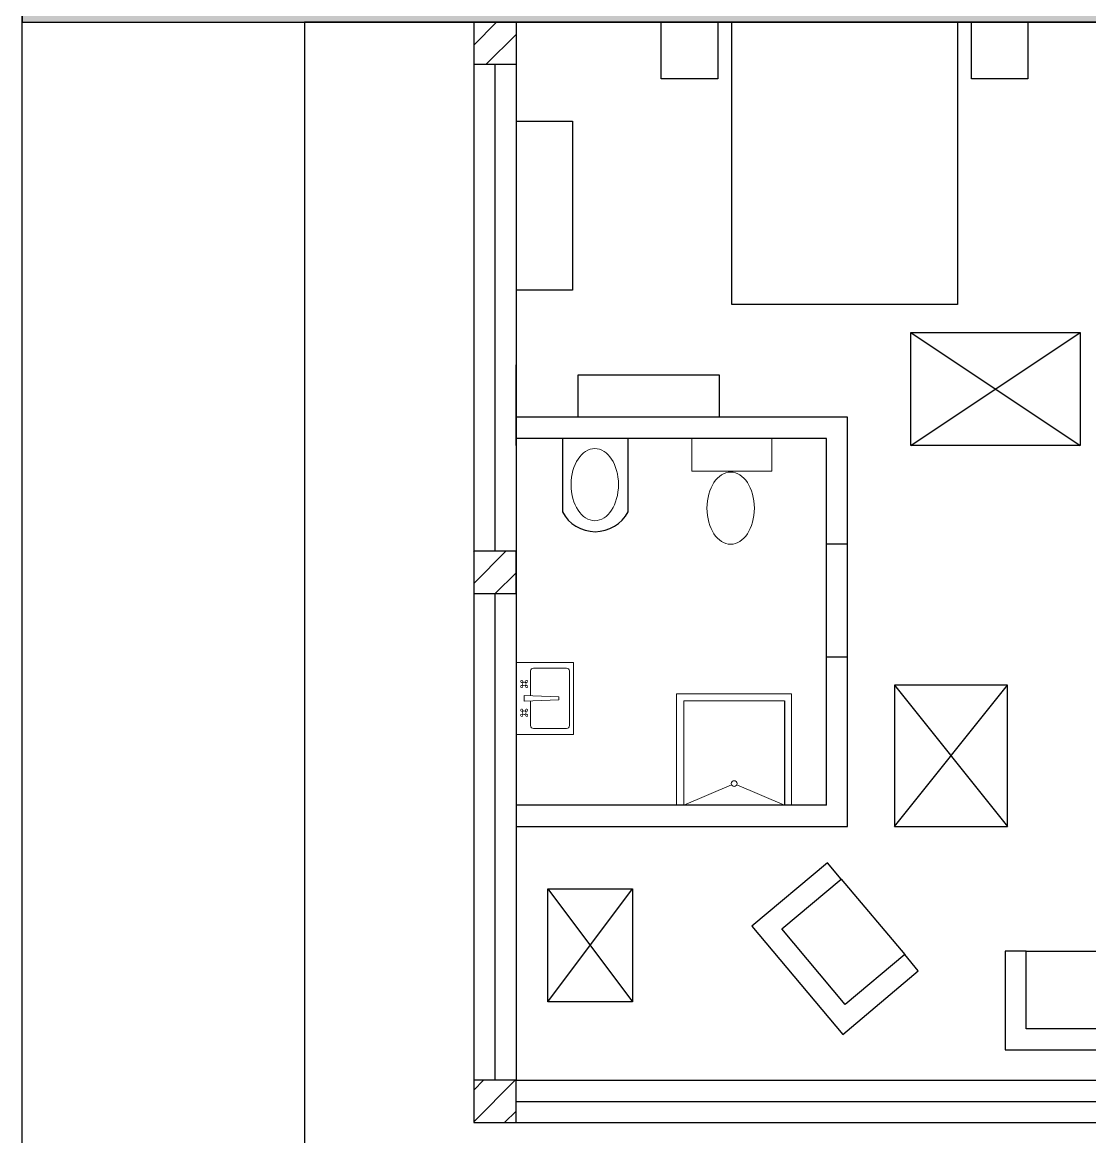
# Model space of a CAD drawing. Header units: centimetres. Extents: x -3096 to 13885, y -3131 to 5891.
# Drawn here: x 2004 to 2761, y 3728 to 4518 of the extents above; entities that cross this region are included whole.
import ezdxf

# ---------------------------------------------------------------- set-up
doc = ezdxf.new("R2010")
doc.units = ezdxf.units.CM

msp = doc.modelspace()

# ---------------------------------------------------------------- hatches: boundary and pattern name
at = {"transparency": 33554508}
h = msp.add_hatch(dxfattribs=at)
h.set_pattern_fill('GOST_WOOD', color=256, scale=2.9)
h.paths.add_polyline_path([(2004.42, 4578.3), (2004.42, 4518.3), (2442.31, 4518.3), (2442.31, 4578.3)])
h.paths.add_polyline_path([(2442.31, 4578.3), (2442.31, 4518.3), (2854.42, 4518.3), (2904.42, 4518.3), (3004.42, 4518.3), (3154.42, 4518.3), (3234.42, 4518.3), (3234.42, 4578.3)])
h.paths.add_polyline_path([(3484.5, 4518.3), (3484.5, 4578.3), (3334.42, 4578.3), (3334.42, 4518.3)])
h.paths.add_polyline_path([(4004.42, 4518.3), (4004.42, 4578.3), (3484.5, 4578.3), (3484.5, 4518.3)])
h = msp.add_hatch(dxfattribs=at)
h.set_pattern_fill('ANSI31', color=256, scale=5)
h.paths.add_polyline_path([(2354.42, 4143.3), (2324.42, 4143.3), (2324.42, 4113.3), (2354.42, 4113.3)])
h.paths.add_polyline_path([(2354.42, 4518.3), (2324.42, 4518.3), (2324.42, 4488.3), (2354.42, 4488.3)])
h = msp.add_hatch(dxfattribs=at)
h.set_pattern_fill('ANSI31', color=256, scale=5)
h.paths.add_polyline_path([(2354.42, 3768.3), (2324.42, 3768.3), (2324.42, 3738.3), (2354.42, 3738.3)])

# ---------------------------------------------------------------- linework, layer by layer
for p, q in [((2004.42, 3318.3), (2004.42, 5318.3)), ((2004.42, 5318.3), (2004.42, 4518.3)), ((2004.42, 4518.3), (2004.42, 4578.3)), ((2004.42, 4518.3), (4004.42, 4518.3)), ((2354.42, 4518.3), (2204.42, 4518.3)), ((2204.42, 4518.3), (2204.42, 3563.29)), ((2354.42, 4518.3), (2324.42, 4518.3)), ((2854.42, 4518.3), (2354.42, 4518.3)), ((2354.42, 4518.3), (2354.42, 3868.3)), ((2354.42, 4518.3), (2354.42, 3768.3)), ((3004.42, 4518.3), (2504.42, 4518.3)), ((2354.42, 4488.3), (2324.42, 4488.3)), ((2339.42, 4488.3), (2339.42, 4143.3)), ((2634.3, 4298.3), (2754.3, 4218.3)), ((2634.3, 4218.3), (2754.3, 4298.3)), ((2354.42, 4218.3), (2354.42, 4275.43)), ((2589.42, 4238.3), (2354.42, 4238.3)), ((2387.27, 4223.3), (2387.27, 4171.32)), ((2433.84, 4171.32), (2433.84, 4223.3)), ((2589.42, 4148.3), (2574.42, 4148.3)), ((2339.42, 4113.3), (2339.42, 3768.3)), ((2589.42, 4068.3), (2574.42, 4068.3)), ((2622.83, 4048.3), (2702.83, 3948.3)), ((2622.83, 3948.3), (2702.83, 4048.3)), ((2544.78, 4037.23), (2544.78, 3963.3)), ((2574.42, 3963.3), (2354.42, 3963.3)), ((2584.93, 3910.97), (2629.95, 3857.37)), ((2376.88, 3903.98), (2436.88, 3823.98)), ((2376.88, 3823.98), (2436.88, 3903.98)), ((2354.42, 3868.3), (2354.42, 3768.3)), ((2716.16, 3859.89), (2886.16, 3859.89)), ((2324.42, 3768.3), (2324.42, 3738.3)), ((2354.42, 3768.3), (3004.42, 3768.3)), ((2354.42, 3753.3), (2767.92, 3753.3))]:
    msp.add_line(p, q)
at = {"color": 7, "lineweight": 5}
for p, q in [((2395.21, 4064.48), (2354.42, 4064.48)), ((2395.21, 4013.5), (2395.21, 4064.48)), ((2364.8, 4058.44), (2364.8, 4040.92)), ((2390.29, 4060.48), (2366.84, 4060.48)), ((2392.33, 4019.69), (2392.33, 4058.44)), ((2364.8, 4037.22), (2364.8, 4019.69)), ((2468.3, 3963.3), (2468.3, 4042.33)), ((2468.3, 4042.33), (2549.78, 4042.33)), ((2473.4, 3963.3), (2473.4, 4037.23)), ((2544.78, 4037.23), (2473.4, 4037.23)), ((2549.78, 3963.3), (2549.78, 4042.33)), ((2354.42, 4013.5), (2395.21, 4013.5)), ((2366.84, 4017.65), (2390.29, 4017.65)), ((2507.22, 3977.79), (2473.4, 3963.3)), ((2510.97, 3977.79), (2544.78, 3963.3))]:
    msp.add_line(p, q, dxfattribs=at)
for points in [[(2324.42, 4518.3), (2324.42, 3738.3), (3684.42, 3738.3), (3684.42, 4518.3)], [(2457.4, 4518.3), (2497.4, 4518.3), (2497.4, 4478.3), (2457.4, 4478.3), (2457.4, 4518.3)], [(2507.4, 4518.3), (2667.4, 4518.3), (2667.4, 4318.3), (2507.4, 4318.3), (2507.4, 4518.3)], [(2677.36, 4518.3), (2717.36, 4518.3), (2717.36, 4478.3), (2677.36, 4478.3), (2677.36, 4518.3)], [(2354.42, 4448.3), (2394.42, 4448.3), (2394.42, 4328.3), (2354.42, 4328.3)], [(2634.3, 4218.3), (2634.3, 4298.3), (2754.3, 4298.3), (2754.3, 4218.3), (2634.3, 4218.3)], [(2398.38, 4238.3), (2398.38, 4268.3), (2478.38, 4268.3), (2498.38, 4268.3), (2498.38, 4238.3)], [(2354.42, 3948.3), (2589.42, 3948.3), (2589.42, 4238.3)], [(2574.42, 3963.3), (2574.42, 4223.3), (2354.42, 4223.3)], [(2622.83, 3948.3), (2702.83, 3948.3), (2702.83, 4048.3), (2622.83, 4048.3), (2622.83, 3948.3)], [(2521.68, 3877.45), (2585.99, 3800.87), (2639.59, 3845.88), (2629.95, 3857.37), (2587.83, 3822), (2542.81, 3875.61), (2584.93, 3910.97), (2575.29, 3922.46), (2521.68, 3877.45)], [(2376.88, 3903.98), (2436.88, 3903.98), (2436.88, 3823.98), (2376.88, 3823.98), (2376.88, 3903.98)], [(2701.16, 3789.89), (2901.16, 3789.89), (2901.16, 3859.89), (2886.16, 3859.89), (2886.16, 3804.89), (2716.16, 3804.89), (2716.16, 3859.89), (2701.16, 3859.89), (2701.16, 3789.89)]]:
    msp.add_lwpolyline(points)
at = {"lineweight": 0}
msp.add_lwpolyline([(2479, 4223.3), (2535.71, 4223.3), (2535.71, 4200.01), (2479, 4200.01)], close=True, dxfattribs=at)
for points in [[(2354.42, 4143.3), (2324.42, 4143.3), (2324.42, 4113.3), (2354.42, 4113.3)], [(2354.42, 3768.3), (2324.42, 3768.3), (2324.42, 3738.3), (2354.42, 3738.3)]]:
    msp.add_lwpolyline(points, close=True)
at = {"color": 7, "lineweight": 5, "const_width": 0.51}
for points in [[(2358.43, 4048.18, 1), (2358.43, 4046.65, 1)], [(2357.73, 4051.05, 1), (2359.26, 4051.05, 1)], [(2360.21, 4047.99, 1), (2360.21, 4050.54, 1)], [(2362.69, 4051.05, -1), (2361.16, 4051.05, -1)], [(2361.99, 4048.18, -1), (2361.99, 4046.65, -1)], [(2357.73, 4030.66, 1), (2359.26, 4030.66, 1)], [(2360.21, 4027.6, 1), (2360.21, 4030.14, 1)], [(2362.69, 4030.66, -1), (2361.16, 4030.66, -1)], [(2358.43, 4027.78, 1), (2358.43, 4026.25, 1)], [(2361.99, 4027.78, -1), (2361.99, 4026.25, -1)]]:
    msp.add_lwpolyline(points, format="xyb", close=True, dxfattribs=at)
at = {"color": 7, "lineweight": 5}
msp.add_lwpolyline([(2384.68, 4038.05), (2384.68, 4040.09), (2360.21, 4041.11), (2360.21, 4037.03)], close=True, dxfattribs=at)
msp.add_circle((2509.09, 3978.6), 2.04, dxfattribs=at)
msp.add_arc((2410.55, 4183.46), 26.26, 207.53029, 332.46971)
for centre, start, end in [((2366.84, 4058.44), 90, 180), ((2390.29, 4058.44), 0, 90), ((2366.84, 4019.69), 180, 270), ((2390.29, 4019.69), 270, 0)]:
    msp.add_arc(centre, 2.04, start, end, dxfattribs=at)
at = {"lineweight": 0}
for centre in [(2410.26, 4190.57), (2506.58, 4173.86)]:
    msp.add_ellipse(centre, major_axis=(0, -25.59), ratio=0.656103, dxfattribs=at)

doc.saveas('drawing.dxf')
